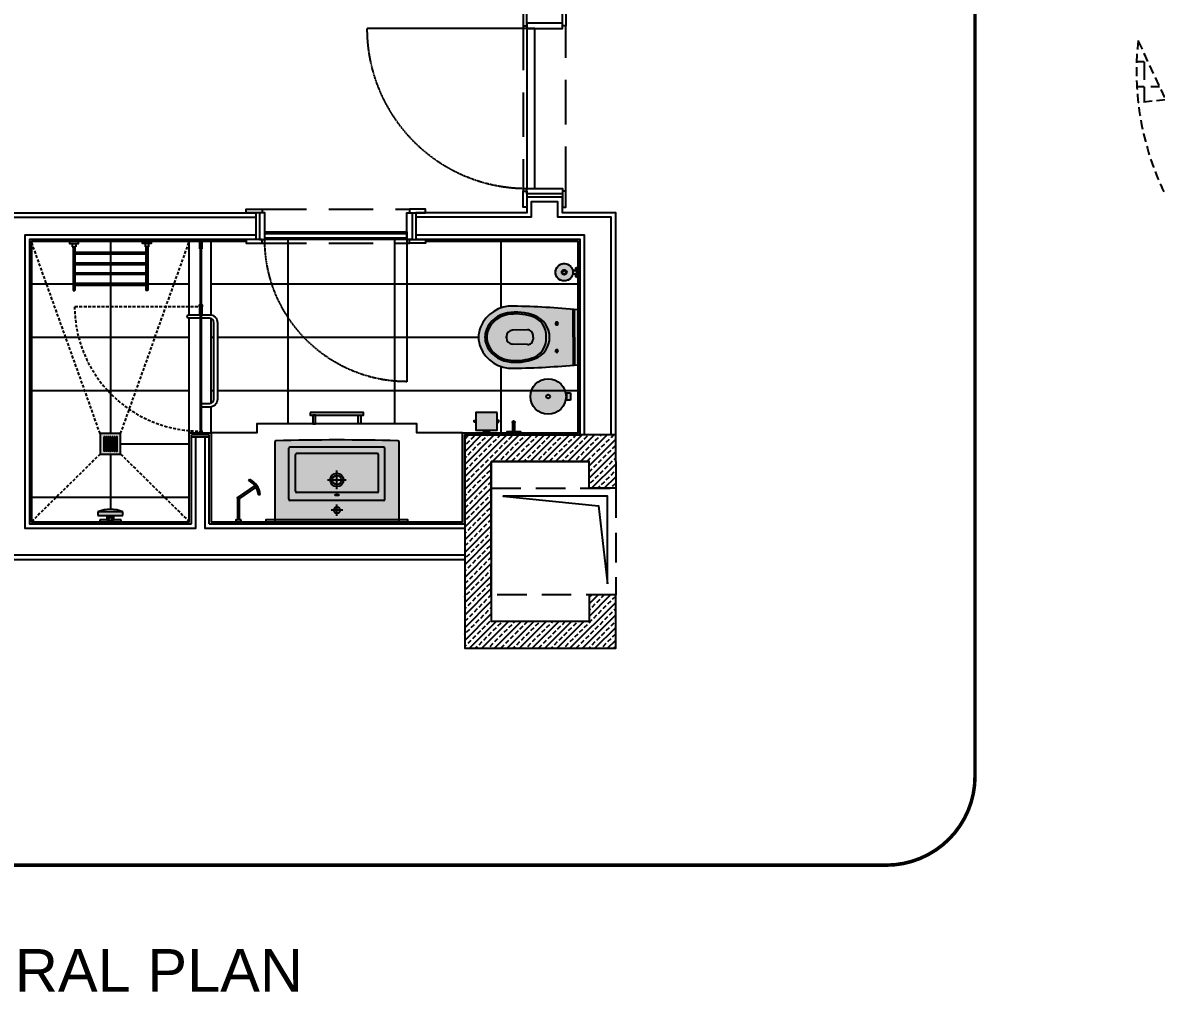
# Model space of a CAD drawing. Header units: millimetres. Extents: x -3207095 to 15275363, y 3702017 to 4798027.
# Drawn here: x 703091 to 704048, y 4471881 to 4472700 of the extents above; entities that cross this region are included whole.
import ezdxf

# ---------------------------------------------------------------- set-up
doc = ezdxf.new("R2010")
doc.units = ezdxf.units.MM
for name, pattern in [('DUZ', [500, 500]), ('HIDDEN', [0.375, 0.25, -0.125]), ('HIDDEN2', [0.1875, 0.125, -0.0625])]:
    doc.linetypes.add(name, pattern=pattern)
doc.layers.get('0').update_dxf_attribs({"color": 1, "linetype": 'DUZ'})
for name, color, linetype in [('a-izdus', 2, 'HIDDEN'), ('a_aydinlatma', 5, 'Continuous'), ('a_cam', 161, 'Continuous'), ('a_duvar_alcipan', 2, 'Continuous'), ('a_duvar_gazbeton', 3, 'Continuous'), ('a_duvar_tarama', 253, 'Continuous'), ('a_elektrik', 6, 'Continuous'), ('a_gorunus', 233, 'Continuous'), ('a_kapi', 40, 'Continuous'), ('a_mobilya', 1, 'Continuous'), ('a_mobilya_tarama', 253, 'Continuous'), ('a_rehber', 253, 'Continuous'), ('a_seramik', 241, 'Continuous'), ('a_seramik_tarama', 85, 'Continuous'), ('a_vitrifiye', 195, 'Continuous'), ('OLCU', 1, 'Continuous')]:
    doc.layers.add(name, color=color, linetype=linetype)
doc.styles.add('ARIEL20S', font='arial.ttf')

# ---------------------------------------------------------------- blocks, each defined once
blk = doc.blocks.new('a_kapi_1000-200')
at = {"linetype": 'HIDDEN', "ltscale": 10}
blk.add_line((-100.0000000000018, 949.9999999999991), (-1000, 949.9999999999991), dxfattribs=at)
for points in [[(-100.0000000000036, 964.9999999999991), (-100.0000000000036, 1054.999999999999), (-120.0000000000036, 1054.999999999999), (-119.9999999999964, 964.9999999999991), (-100.0000000000036, 964.9999999999991)], [(100, 964.9999999999991), (100, 1054.999999999999), (120, 1054.999999999999), (119.9999999999927, 964.9999999999991), (100, 964.9999999999991)], [(-100.0000000000018, 950), (-99.99999999999272, 50), (-55.99999999999272, 50), (-55.99999999999272, 50), (-55.99999999998545, 949.9999999999995), (-100.0000000000018, 949.9999999999991)], [(-100.0000000000036, 35.00000000000091), (-100.0000000000036, -54.99999999999909), (-120.0000000000036, -54.99999999999909), (-119.9999999999964, 35.00000000000091), (-100.0000000000036, 35.00000000000091)], [(100, 35.00000000000091), (100, -54.99999999999909), (120, -54.99999999999909), (119.9999999999927, 35.00000000000091), (100, 35.00000000000091)]]:
    blk.add_lwpolyline(points)
for points in [[(-100.0000000000018, 980), (-100.0000000000018, 950), (100, 949.9999999999982), (100, 980)], [(-100.0000000000018, 20), (-100.0000000000018, 50), (100, 50.00000000000182), (100, 20)]]:
    blk.add_lwpolyline(points, close=True)
blk.add_arc((-100.0000000000018, 949.9999999999991), 899.9999999999991, 180, 270, dxfattribs=at)
blk = doc.blocks.new('a_kapi_900-150')
at = {"linetype": 'HIDDEN', "ltscale": 10}
blk.add_line((-75.00000000000182, 849.9999999999991), (-875, 849.9999999999991), dxfattribs=at)
for points in [[(-75.00000000000364, 864.9999999999991), (-75.00000000000364, 954.9999999999991), (-95.00000000000364, 954.9999999999991), (-94.99999999999636, 864.9999999999991), (-75.00000000000364, 864.9999999999991)], [(75, 864.9999999999991), (75, 954.9999999999991), (95, 954.9999999999991), (94.99999999999272, 864.9999999999991), (75, 864.9999999999991)], [(-75.00000000000182, 850), (-74.99999999999272, 50), (-30.99999999999272, 50), (-30.99999999999272, 50), (-30.99999999998545, 849.9999999999995), (-75.00000000000182, 849.9999999999991)], [(-75.00000000000364, 35.00000000000091), (-75.00000000000364, -54.99999999999909), (-95.00000000000364, -54.99999999999909), (-94.99999999999636, 35.00000000000091), (-75.00000000000364, 35.00000000000091)], [(75, 35.00000000000091), (75, -54.99999999999909), (95, -54.99999999999909), (94.99999999999272, 35.00000000000091), (75, 35.00000000000091)]]:
    blk.add_lwpolyline(points)
for points in [[(-75.00000000000182, 880), (-75.00000000000182, 850), (75, 849.9999999999982), (75, 880)], [(-75.00000000000182, 20), (-75.00000000000182, 50), (75, 50.00000000000182), (75, 20)]]:
    blk.add_lwpolyline(points, close=True)
blk.add_arc((-75.00000000000182, 849.9999999999991), 799.9999999999982, 180, 270, dxfattribs=at)
blk = doc.blocks.new('a_lavabo_duravit_2ndfloor700')
at = {"linetype": 'HIDDEN', "ltscale": 5}
h = blk.add_hatch(color=255, dxfattribs=at)
edge = h.paths.add_edge_path()
edge.add_line((343, 0), (-343, 0))
edge.add_arc((-342.9999999999999, -7), 7.000000000000089, 90.00000000000092, 179.9999999999992)
edge.add_line((-350, -7), (-350, -447.9959185567643))
edge.add_arc((-342.999999999999, -447.9959185567641), 7.000000000000966, 180.0000000000009, 268.0431066529028)
edge.add_arc((-43.64392621424429, 8313.42678910958), 8773.535343071626, 268.0431066529028, 270.2850188625893)
edge.add_arc((-88.79819515962203, 17390.4670721664), 17850.68793671244, 270.2850188625893, 271.3868556480627)
edge.add_arc((343.0713361283205, -448.0648588888362), 6.929006841972503, 271.3868556480629, 360.5700752400848)
edge.add_line((350, -447.9959185567641), (350, -6.999999999998863))
edge.add_arc((343.0000000000001, -7), 6.999999999999943, 359.9999999999994, 450.0000000000005)
for p, q in [((0, -32.38553612397664), (5.684341886080801e-14, -97.61446387602336)), ((-270, -127), (-270, -413.000390679008)), ((-263, -120), (263.0000000000001, -120)), ((-32.61446387602336, -65), (32.61446387602339, -65)), ((270.0000000000001, -127), (270, -413.000390679008)), ((-233.9999999999999, -172), (-234, -377.000390679008)), ((-226.9999999999999, -165), (227, -165)), ((0, -182.5), (0, -287.5)), ((234, -172), (234, -377.000390679008)), ((52.5, -235), (-52.5, -235)), ((-263, -420.000390679008), (263, -420.000390679008)), ((-227, -384.000390679008), (227, -384.000390679008))]:
    blk.add_line(p, q)
blk.add_lwpolyline([(350, -7, 0.4142135623730951), (343, 0), (-343, 0, 0.4142135623730951), (-350, -7), (-350, -447.9959185567641, 0.4042450337197297), (-343.2390331453062, -454.9918361631571, 0.01459089263775845), (343.2390377291376, -454.9918360065349, 0.4042448431482145), (350, -447.9959185567641)], format="xyb", close=True)
for centre, radius in [((0, -65), 17.5), ((0, -235), 37.5), ((0, -235), 26)]:
    blk.add_circle(centre, radius)
for centre, start, end in [((-263, -127), 90, 180), ((263.0000000000001, -127), 0, 90), ((-226.9999999999999, -172), 90, 180), ((227, -172), 0, 90), ((-227, -377.000390679008), 180, 270), ((227, -377.000390679008), 270, 0), ((-263, -413.000390679008), 180, 270), ((263, -413.000390679008), 270, 0)]:
    blk.add_arc(centre, 7, start, end)
blk.add_ellipse((0.01304819421056891, -151.018148864212), major_axis=(-12.29056976556967, 0), ratio=0.3211678752469736)
blk = doc.blocks.new('vitri')
h = blk.add_hatch(color=255)
h.paths.add_polyline_path([(50590.99184824182, 5971.974238026371), (50540.99184824182, 5971.974238026371), (50540.99184824181, 5961.974238026371), (50590.99184824182, 5961.974238026371)])
h.paths.add_polyline_path([(50575.99184824182, 5961.974238026371), (50555.99184824182, 5961.974238026371), (50555.99184824181, 5941.974238026371), (50575.99184824182, 5941.974238026371)])
h.paths.add_polyline_path([(50570.99184824181, 5941.974238026371), (50560.99184824182, 5941.974238026371), (50560.99184824181, 5696.974238026363), (50570.99184824181, 5696.974238026363)])
h.paths.add_polyline_path([(50970.99184824182, 5911.974238026371), (50570.99184824181, 5911.974238026371), (50570.99184824181, 5901.974238026371), (50970.99184824181, 5901.974238026371)])
h.paths.add_polyline_path([(50970.99184824183, 5851.974238026371), (50570.99184824181, 5851.974238026371), (50570.99184824181, 5841.974238026371), (50970.99184824181, 5841.974238026371)])
h.paths.add_polyline_path([(50970.99184824183, 5796.974238026363), (50570.99184824181, 5796.974238026363), (50570.99184824181, 5786.974238026363), (50970.99184824181, 5786.974238026363)])
h.paths.add_polyline_path([(50970.99184824181, 5736.974238026363), (50570.99184824182, 5736.974238026363), (50570.99184824181, 5726.974238026363), (50970.99184824181, 5726.974238026363)])
h.paths.add_polyline_path([(50980.99184824181, 5941.974238026371), (50970.99184824181, 5941.974238026371), (50970.99184824181, 5696.974238026363), (50980.99184824181, 5696.974238026363)])
h.paths.add_polyline_path([(51000.99184824181, 5971.974238026371), (50950.99184824182, 5971.974238026371), (50950.99184824181, 5961.974238026371), (51000.99184824182, 5961.974238026371)])
h.paths.add_polyline_path([(50985.99184824181, 5961.974238026371), (50965.99184824181, 5961.974238026371), (50965.99184824182, 5941.974238026371), (50985.99184824181, 5941.974238026371)])
h = blk.add_hatch(color=255)
h.paths.add_polyline_path([(53402.98619299969, 5826.976260229014), (53396.9861931338, 5826.975019504127), (53396.99750361807, 5772.27875531168), (53402.99750348396, 5772.279996036588)])
h.paths.add_polyline_path([(53390.85729318872, 5809.625619085447), (53373.08641921479, 5809.621944307703, -0.05147847394728937), (53374.11974829091, 5799.612025203125, -0.05137480697412374), (53373.0905549559, 5789.621944727434), (53390.86142892836, 5789.625619457976)])
h.paths.add_polyline_path([(53276.11974829091, 5799.612025203125, 0.9022711850567312), (53373.09055495588, 5789.621944727362, 0.05137480697450362), (53374.11974829091, 5799.612025203125, 1)])
h.paths.add_polyline_path([(53339.11974829091, 5799.612025203125, -1), (53311.11974829091, 5799.612025203125, -1)], flags=0)
h.paths.add_polyline_path([(53335.11974829091, 5799.612025203125, -1), (53315.11974829091, 5799.612025203125, -1)], flags=0)
h.paths.add_polyline_path([(53311.11974829091, 5799.612025203125, 1), (53339.11974829091, 5799.612025203125, 1)], flags=16)
h.paths.add_polyline_path([(53315.11974829091, 5799.612025203125, 1), (53335.11974829091, 5799.612025203125, 1)], flags=0)
for points in [[(53396.98678209103, 5824.126886863334), (53392.8542947328, 5824.12603232445), (53392.86442729486, 5775.126033382432), (53396.99691466086, 5775.126887921298)], [(53149.54127492222, 5422.380731911951), (53149.54127492222, 5433.97423802636), (53149.5412749221, 5445.56774414111, 0.4229668212976564), (53118.6476248839, 5475.554431013592), (53033.80974402805, 5473.026129844831, 0.4055141483712471), (52999.8523357394, 5438.041661826279), (52999.85233573943, 5433.974238026367), (52999.85233573943, 5429.906814226244, 0.4055141483704923), (53033.80974402819, 5394.922346207895), (53118.6476248839, 5392.394045039138, 0.4229668213021607)]]:
    blk.add_hatch(color=255).paths.add_polyline_path(points)
h = blk.add_hatch(color=255)
h.paths.add_polyline_path([(53402.99184824187, 5588.974238026367, 0.01816284700623772), (53040.39052223451, 5608.693887634119, 0.3205287643940101), (52853.9381114229, 5490.224200485743, 0.09639604950912378), (52842.99184824176, 5433.974238026367, 0.0963960283849501), (52853.93810671373, 5377.724287208403, 0.3205287826150429), (53040.39052223448, 5259.254588418637, 0.01816284700623771), (53402.99184824176, 5278.97423802636)])
h.paths.add_polyline_path([(53005.64189200282, 5571.023995496958), (53005.64189689112, 5571.023996282398), (53005.64206771148, 5571.024023729253), (53005.64188892643, 5571.023995002655)], flags=16)
h.paths.add_polyline_path([(53007.22849011129, 5561.15066239841), (53007.22830533331, 5561.150632708883), (53007.22830797695, 5561.150633133657), (53007.22830860531, 5561.150633234618), (53007.22849286126, 5561.150662840264), (53007.22831163347, 5561.150633721176)], flags=16)
h.paths.add_polyline_path([(53282.99184824186, 5518.97423802636, -1), (53282.99184824176, 5503.97423802636, -1)], flags=16)
h.paths.add_polyline_path([(53149.5412749221, 5445.56774414111), (53149.54127492222, 5433.97423802636), (53149.54127492222, 5422.380731911948, -0.4229668213009738), (53118.64762488401, 5392.394045039138), (53033.80974402819, 5394.922346207895, -0.4055141483704923), (52999.85233573943, 5429.906814226244), (52999.85233573943, 5433.974238026367), (52999.8523357394, 5438.041661826268, -0.4055141483723005), (53033.80974402816, 5473.026129844839), (53118.64762488402, 5475.554431013596, -0.4229668212965051)], flags=16)
h.paths.add_polyline_path([(53282.99184824176, 5363.974238026374, -1), (53282.99184824176, 5348.974238026374, -1)], flags=16)
h.paths.add_polyline_path([(52896.58136100326, 5394.974007893332), (52896.5813598766, 5394.974010678503)], flags=16)
h.paths.add_polyline_path([(52887.31111680892, 5391.223998216359, -1.14586666054409e-06), (52887.31092086573, 5391.224482600912), (52887.31092257355, 5391.224478379067), (52887.31092148145, 5391.224481078829), (52887.31112103566, 5391.223987767669), (52887.31111615979, 5391.22399982105), (52887.31111702821, 5391.223997674293, -1.125642952847619e-06), (52887.31092454325, 5391.224473509807)], flags=16)
h = blk.add_hatch(color=255)
h.paths.add_polyline_path([(53135.06324989105, 5100.561372160908, 1), (53335.31309383606, 5100.561372160908, 1)])
h.paths.add_polyline_path([(53246.00722242768, 5100.561372160908, -1), (53224.36912129943, 5100.561372160908, -1)], flags=0)
h.paths.add_polyline_path([(53224.36912129943, 5100.561372160908, 1), (53246.00722242768, 5100.561372160908, 1)], flags=16)
h.paths.add_polyline_path([(53361.09631490707, 5121.807790398594), (53340.31309390069, 5121.807790398594), (53340.31309390068, 5079.314954042431), (53361.09631490707, 5079.314954042431)])
h = blk.add_hatch(color=255)
h.paths.add_polyline_path([(52195.99184824182, 5010.974238026367), (51895.99184824182, 5010.974238026367), (51895.99184824182, 4995.974238026367), (52195.99184824182, 4995.974238026367)])
h.paths.add_polyline_path([(52180.99184824181, 4995.974238026367), (52165.99184824181, 4995.974238026367), (52165.99184824181, 4945.974238026367), (52180.99184824181, 4945.974238026367)])
h.paths.add_polyline_path([(51925.99184824181, 4995.974238026367), (51910.99184824181, 4995.974238026367), (51910.99184824181, 4945.974238026367), (51925.99184824181, 4945.974238026367)])
h = blk.add_hatch(color=255)
h.paths.add_polyline_path([(52947.99184824182, 5010.974238026371), (52827.99184824182, 5010.974238026371), (52827.99184824181, 4910.974238026371), (52947.99184824181, 4910.974238026371)])
h.paths.add_polyline_path([(52827.99184824183, 4965.974238026371), (52817.99184824182, 4965.974238026371), (52817.99184824181, 4955.974238026371), (52827.99184824181, 4955.974238026371)])
h.paths.add_polyline_path([(52957.99184824181, 4965.974238026371), (52947.99184824181, 4965.974238026371), (52947.99184824181, 4955.974238026371), (52957.99184824181, 4955.974238026371)])
h.paths.add_polyline_path([(52890.49184824181, 4910.974238026367), (52885.49184824182, 4910.974238026367), (52885.49184824182, 4905.974238026371), (52890.49184824182, 4905.974238026371)])
h.paths.add_polyline_path([(52902.99184824182, 4905.974238026371), (52872.99184824182, 4905.974238026371), (52872.99184824181, 4895.974238026371), (52902.99184824182, 4895.974238026371)])
h = blk.add_hatch(color=255)
h.paths.add_polyline_path([(50828.49184824183, 4891.474238026371), (50713.49184824182, 4891.474238026371), (50713.49184824182, 4776.474238026371), (50828.49184824182, 4776.474238026371)])
h.paths.add_polyline_path([(50803.58161482237, 4873.553445011821), (50808.58161482237, 4873.553445011821), (50808.58161482237, 4793.553445011821), (50803.58161482237, 4793.553445011821)], flags=16)
h.paths.add_polyline_path([(50796.98161482238, 4873.55344501181), (50796.98161482238, 4793.553445011821), (50791.98161482238, 4793.553445011821), (50791.98161482238, 4873.553445011821)], flags=16)
h.paths.add_polyline_path([(50785.29184824182, 4873.974238026371), (50785.29184824182, 4793.974238026371), (50780.29184824182, 4793.974238026371), (50780.29184824182, 4873.974238026371)], flags=16)
h.paths.add_polyline_path([(50773.78161482238, 4873.553445011821), (50773.78161482238, 4793.553445011821), (50768.78161482238, 4793.553445011821), (50768.78161482237, 4873.553445011821)], flags=16)
h.paths.add_polyline_path([(50762.09184824183, 4873.974238026371), (50762.09184824183, 4793.974238026371), (50757.09184824183, 4793.974238026371), (50757.09184824183, 4873.974238026371)], flags=16)
h.paths.add_polyline_path([(50750.69184824184, 4873.974238026371), (50750.69184824183, 4793.974238026371), (50745.69184824183, 4793.974238026371), (50745.69184824183, 4873.974238026371)], flags=16)
h.paths.add_polyline_path([(50739.29184824185, 4873.974238026371), (50739.29184824185, 4793.974238026371), (50734.29184824185, 4793.974238026371), (50734.29184824184, 4873.974238026371)], flags=16)
h = blk.add_hatch(color=255)
h.paths.add_polyline_path([(51507.25212997566, 4405.974238026367), (51477.73156650801, 4405.974238026367), (51477.73156650797, 4395.974238026367), (51507.25212997562, 4395.974238026367)])
h.paths.add_polyline_path([(51497.25212997547, 4524.060116031556, -0.4827954751705925), (51487.73156650785, 4527.119343263814), (51487.73156650801, 4405.974238026367), (51497.25212997566, 4405.974238026367)])
h.paths.add_polyline_path([(51487.32155990794, 4529.370523845839, 1), (51500.09188952223, 4529.370523845839, 1)])
h.paths.add_polyline_path([(51590.05307958145, 4589.215294737322, 0.02415849249806719), (51584.40732668684, 4597.469110476173), (51494.16159320005, 4535.73946600885, -0.3934815232795461), (51500.09188952223, 4529.370523845839, -0.07505556392903857), (51499.80734609465, 4527.485650269824)])
h.paths.add_polyline_path([(51555.80550857887, 4634.86610408303), (51549.77921523432, 4626.743805047841, -0.1108260112826849), (51584.40732668684, 4597.469110476173), (51584.5070265597, 4597.537306915678), (51590.15277945432, 4589.283491176851), (51590.05307958145, 4589.215294737325, -0.1108260112828152), (51604.78349297814, 4546.330230132036), (51614.53790239611, 4549.002205056899, 0.2425236537473595)])
h = blk.add_hatch(color=255)
h.paths.add_polyline_path([(50840.99184824181, 4450.974238026371), (50700.99184824182, 4450.974238026371), (50700.99184824181, 4430.974238026371), (50840.99184824181, 4430.974238026371)])
h.paths.add_polyline_path([(50700.99184824181, 4450.974238026371), (50840.99184824181, 4450.974238026371, 0.2142857142857409)])
h.paths.add_polyline_path([(50775.99184824181, 4430.974238026371), (50765.99184824181, 4430.974238026371), (50765.99184824181, 4419.634492064215, -0.2679491924311227), (50775.99184824181, 4419.634492064215)])
h.paths.add_polyline_path([(50790.99184824181, 4425.974238026371), (50775.99184824181, 4425.974238026371), (50775.99184824181, 4419.634492064215, -0.2679491924311238), (50780.99184824181, 4410.974238026371), (50780.99184824181, 4420.974238026371), (50782.99184824181, 4420.974238026371), (50782.99184824181, 4405.974238026371), (50790.99184824181, 4405.974238026371)])
h.paths.add_polyline_path([(50765.99184824181, 4425.974238026371), (50750.99184824181, 4425.974238026371), (50750.99184824181, 4405.974238026371), (50758.99184824181, 4405.974238026371), (50758.9918482418, 4420.974238026371), (50760.99184824181, 4420.974238026371), (50760.99184824181, 4410.974238026371, -0.2679491924311238), (50765.99184824181, 4419.634492064215)])
h.paths.add_polyline_path([(50758.99184824183, 4405.974238026371), (50710.99184824182, 4405.974238026371), (50710.99184824181, 4395.974238026371), (50758.99184824183, 4395.974238026371)])
h.paths.add_polyline_path([(50830.99184824181, 4405.974238026371), (50782.99184824181, 4405.974238026371), (50782.9918482418, 4395.974238026371), (50830.99184824182, 4395.974238026371)])
h.paths.add_polyline_path([(50782.99184824181, 4420.974238026371), (50780.99184824181, 4420.974238026371), (50780.99184824181, 4400.974238026371), (50760.99184824181, 4400.974238026371), (50760.99184824182, 4420.974238026371), (50758.99184824181, 4420.974238026371), (50758.99184824183, 4395.974238026371), (50782.9918482418, 4395.974238026371)])
h.paths.add_polyline_path([(50775.99184824182, 4419.634492064204, 0.5773502691896227), (50760.99184824181, 4410.974238026371, 1), (50780.99184824181, 4410.974238026371, 0.2679491924308794)])
for p, q in [((50555.99184824181, 5961.974238026371), (50555.99184824181, 5941.974238026371)), ((50555.99184824181, 5941.974238026371), (50575.99184824181, 5941.974238026371)), ((50560.99184824181, 5941.974238026371), (50560.99184824181, 5696.974238026363)), ((50570.99184824181, 5941.974238026371), (50570.99184824181, 5696.974238026363)), ((50575.99184824181, 5961.974238026371), (50575.99184824181, 5941.974238026371)), ((50965.99184824181, 5961.974238026371), (50965.99184824181, 5941.974238026371)), ((50985.99184824181, 5941.974238026371), (50965.99184824181, 5941.974238026371)), ((50970.99184824181, 5941.974238026371), (50970.99184824181, 5696.974238026363)), ((50980.99184824181, 5941.974238026371), (50980.99184824181, 5696.974238026363)), ((50985.99184824181, 5961.974238026371), (50985.99184824181, 5941.974238026371)), ((53390.85729318513, 5809.625619085447), (53373.08641921479, 5809.621944307703)), ((53392.85429472877, 5824.12603232445), (53396.98678209101, 5824.126886863334)), ((53396.98619313381, 5826.975019504127), (53402.9861929997, 5826.976260229014)), ((53396.99750361807, 5772.278755311683), (53396.98619313381, 5826.975019504127)), ((53402.99750348394, 5772.279996036588), (53402.9861929997, 5826.976260229014)), ((53390.86142892791, 5789.625619457976), (53373.0905549559, 5789.621944727434)), ((53392.86442729486, 5775.126033382432), (53396.99691466086, 5775.126887921298)), ((53396.99750361807, 5772.278755311683), (53402.99750348394, 5772.279996036588)), ((50560.99184824181, 5696.974238026363), (50570.99184824181, 5696.974238026363)), ((50980.99184824181, 5696.974238026363), (50970.99184824181, 5696.974238026363)), ((53374.99184824187, 5433.974238026367), (53374.99184824187, 5588.974238026367)), ((53382.99184824187, 5433.974238026367), (53382.99184824176, 5588.974238026367)), ((53272.13292412191, 5511.474238026367), (53282.99184824176, 5511.47423802636)), ((53282.99184824176, 5498.833861131872), (53282.99184824187, 5523.508365145939)), ((53293.85077236172, 5511.47423802636), (53282.99184824176, 5511.47423802636)), ((52999.85233573943, 5433.974238026367), (52999.8523357394, 5438.041661826519)), ((52999.8523357394, 5438.041661826519), (52999.85233573943, 5433.974238026367)), ((52999.85233573943, 5429.906814226244), (52999.85233573943, 5433.974238026367)), ((52999.85233573943, 5433.974238026367), (52999.85233573943, 5429.906814226244)), ((53118.64762488393, 5475.554431013592), (53033.80974402813, 5473.026129844835)), ((53149.54127492222, 5433.97423802636), (53149.5412749221, 5445.567744140779)), ((53149.54127492222, 5433.97423802636), (53149.54127492222, 5422.380731911948)), ((53374.99184824187, 5433.974238026367), (53374.99184824187, 5278.97423802636)), ((53382.99184824187, 5433.974238026367), (53382.99184824187, 5278.97423802636)), ((53118.64762488405, 5392.394045039135), (53033.80974402804, 5394.922346207899)), ((53282.99184824176, 5369.114614920862), (53282.99184824176, 5344.440110906788)), ((53272.13292412202, 5356.474238026367), (53282.99184824176, 5356.474238026374)), ((53293.85077236172, 5356.474238026367), (53282.99184824176, 5356.474238026374)), ((53340.31309390068, 5121.807790398594), (53361.09631490707, 5121.807790398594)), ((53340.31309390068, 5079.314954042431), (53340.31309390068, 5121.807790398594)), ((53361.09631490707, 5121.807790398594), (53361.09631490707, 5079.314954042431)), ((53361.09631490707, 5079.314954042431), (53340.31309390068, 5079.314954042431)), ((50828.49184824182, 4891.474238026371), (50713.49184824182, 4891.474238026371)), ((50713.49184824182, 4891.474238026371), (50713.49184824182, 4776.474238026371)), ((50828.49184824182, 4776.474238026371), (50828.49184824182, 4891.474238026371)), ((50713.49184824182, 4776.474238026371), (50828.49184824182, 4776.474238026371)), ((51494.16159319997, 4535.739466008792), (51584.5070265597, 4597.537306915681)), ((51549.77921523436, 4626.743805047885), (51555.80550857891, 4634.866104083081)), ((51584.5070265597, 4597.537306915681), (51590.15277945433, 4589.283491176848)), ((51499.80734609468, 4527.485650269842), (51590.15277945433, 4589.283491176848)), ((51604.78349297815, 4546.33023013204), (51614.53790239611, 4549.002205056899)), ((51487.73156650801, 4405.974238026367), (51487.73156650785, 4527.119343263857)), ((51497.25212997566, 4405.974238026367), (51497.25212997547, 4524.060116031502)), ((50700.99184824181, 4450.974238026371), (50700.99184824181, 4430.974238026371)), ((50840.99184824181, 4450.974238026371), (50700.99184824181, 4450.974238026371)), ((50700.99184824181, 4450.974238026371), (50700.99184824181, 4430.974238026371)), ((50700.99184824181, 4430.974238026371), (50765.99184824181, 4430.974238026371)), ((50700.99184824181, 4430.974238026371), (50840.99184824181, 4430.974238026371)), ((50710.99184824181, 4405.974238026371), (50710.99184824181, 4395.974238026371)), ((50758.99184824181, 4405.974238026371), (50710.99184824181, 4405.974238026371)), ((50750.99184824181, 4425.974238026371), (50750.99184824181, 4405.974238026371)), ((50765.99184824181, 4425.974238026371), (50750.99184824181, 4425.974238026371)), ((50750.99184824181, 4405.974238026371), (50758.99184824182, 4405.974238026371)), ((50760.99184824181, 4420.974238026371), (50758.99184824183, 4420.974238026371)), ((50758.99184824183, 4420.974238026371), (50758.99184824183, 4395.974238026371)), ((50758.99184824183, 4395.974238026371), (50758.99184824181, 4420.974238026371)), ((50758.99184824181, 4420.974238026371), (50760.99184824181, 4420.974238026371)), ((50760.99184824181, 4410.974238026371), (50760.99184824181, 4420.974238026371)), ((50760.99184824181, 4420.974238026371), (50760.99184824181, 4400.974238026371)), ((50765.99184824181, 4430.974238026371), (50765.99184824181, 4419.634492064208)), ((50765.99184824181, 4430.974238026371), (50765.99184824181, 4419.634492064208)), ((50775.99184824181, 4419.634492064208), (50775.99184824181, 4430.974238026371)), ((50775.99184824181, 4430.974238026371), (50840.99184824181, 4430.974238026371)), ((50775.99184824181, 4419.634492064208), (50775.99184824181, 4430.974238026371)), ((50790.99184824181, 4425.974238026371), (50775.99184824181, 4425.974238026371)), ((50782.99184824181, 4420.974238026371), (50780.99184824181, 4420.974238026356)), ((50780.99184824181, 4420.974238026356), (50780.99184824181, 4410.974238026371)), ((50780.99184824181, 4400.974238026371), (50780.99184824181, 4420.974238026371)), ((50780.99184824181, 4420.974238026371), (50782.99184824181, 4420.974238026371)), ((50782.9918482418, 4395.974238026371), (50782.99184824181, 4420.974238026371)), ((50782.99184824181, 4420.974238026371), (50782.9918482418, 4395.974238026371)), ((50830.99184824181, 4405.974238026371), (50782.99184824181, 4405.974238026371)), ((50782.99184824181, 4405.974238026371), (50790.99184824181, 4405.974238026371)), ((50790.99184824181, 4405.974238026371), (50790.99184824181, 4425.974238026371)), ((50830.99184824181, 4395.974238026371), (50830.99184824181, 4405.974238026371)), ((50840.99184824181, 4430.974238026371), (50840.99184824181, 4450.974238026371)), ((50840.99184824181, 4430.974238026371), (50840.99184824181, 4450.974238026371)), ((50710.99184824181, 4395.974238026371), (50830.99184824181, 4395.974238026371)), ((50758.99184824183, 4395.974238026371), (50782.9918482418, 4395.974238026371)), ((50782.9918482418, 4395.974238026371), (50758.99184824183, 4395.974238026371)), ((50760.99184824181, 4400.974238026371), (50780.99184824181, 4400.974238026371))]:
    blk.add_line(p, q)
for points in [[(50540.99184824181, 5971.974238026371), (50540.99184824181, 5961.974238026371), (50590.99184824181, 5961.974238026371), (50590.99184824181, 5971.974238026371)], [(51000.99184824181, 5971.974238026371), (51000.99184824181, 5961.974238026371), (50950.99184824181, 5961.974238026371), (50950.99184824181, 5971.974238026371)], [(50970.99184824181, 5901.974238026371), (50570.99184824181, 5901.974238026371), (50570.99184824181, 5911.974238026371), (50970.99184824181, 5911.974238026371)], [(50970.99184824181, 5841.974238026371), (50570.99184824181, 5841.974238026371), (50570.99184824181, 5851.974238026371), (50970.99184824181, 5851.974238026371)], [(50970.99184824181, 5786.974238026363), (50570.99184824181, 5786.974238026363), (50570.99184824181, 5796.974238026363), (50970.99184824181, 5796.974238026363)], [(50970.99184824181, 5736.974238026363), (50570.99184824181, 5736.974238026363), (50570.99184824181, 5726.974238026363), (50970.99184824181, 5726.974238026363)], [(52947.99184824181, 5010.974238026371), (52827.99184824181, 5010.974238026371), (52827.99184824181, 4910.974238026371), (52947.99184824181, 4910.974238026371)], [(52817.99184824181, 4955.974238026371), (52817.99184824181, 4965.974238026371), (52827.99184824181, 4965.974238026371), (52827.99184824181, 4955.974238026371)], [(52957.99184824181, 4955.974238026371), (52957.99184824181, 4965.974238026371), (52947.99184824181, 4965.974238026371), (52947.99184824181, 4955.974238026371)], [(50734.29184824184, 4873.974238026371), (50734.29184824184, 4793.974238026371), (50739.29184824184, 4793.974238026371), (50739.29184824184, 4873.974238026371)], [(50745.69184824183, 4873.974238026371), (50745.69184824183, 4793.974238026371), (50750.69184824183, 4793.974238026371), (50750.69184824183, 4873.974238026371)], [(50757.09184824183, 4873.974238026371), (50757.09184824183, 4793.974238026371), (50762.09184824183, 4793.974238026371), (50762.09184824183, 4873.974238026371)], [(50768.78161482238, 4873.553445011821), (50768.78161482238, 4793.553445011821), (50773.78161482238, 4793.553445011821), (50773.78161482238, 4873.553445011821)], [(50780.29184824182, 4873.974238026371), (50780.29184824182, 4793.974238026371), (50785.29184824182, 4793.974238026371), (50785.29184824182, 4873.974238026371)], [(50791.98161482238, 4873.553445011821), (50791.98161482238, 4793.553445011821), (50796.98161482238, 4793.553445011821), (50796.98161482238, 4873.553445011821)], [(50803.58161482237, 4873.553445011821), (50803.58161482237, 4793.553445011821), (50808.58161482237, 4793.553445011821), (50808.58161482237, 4873.553445011821)], [(52872.99184824181, 4895.974238026371), (52872.99184824181, 4905.974238026371), (52902.99184824181, 4905.974238026371), (52902.99184824181, 4895.974238026371)], [(53004.59089161429, 4895.974238026367), (53004.59089161429, 4903.35537194592), (53078.3536135075, 4903.35537194592), (53078.3536135075, 4895.974238026367)], [(51507.25212997566, 4405.974238026367), (51477.73156650801, 4405.974238026367), (51477.73156650797, 4395.974238026367), (51507.25212997562, 4395.974238026367)]]:
    blk.add_lwpolyline(points, close=True)
at = {"elevation": 4.391310021918037e-10}
blk.add_lwpolyline([(53390.86442732467, 5775.125527538214, -2.307316694217317e-05), (53390.86442733954, 5775.12561983088), (53390.86142892834, 5789.625619457885), (53373.09055495588, 5789.621944727362, -9.696873978181081), (53373.08641921479, 5809.62194430763), (53390.85729318871, 5809.625619085393), (53390.85431168626, 5824.043849704824, -0.9598846850406842), (53392.85094600116, 5824.126031631906), (53396.98678209101, 5824.126886863261), (53396.98619313379, 5826.975019504054), (53402.98619299968, 5826.976260228959), (53402.99750348392, 5772.279996036516), (53396.99750361805, 5772.278755311592), (53396.99691466083, 5775.126887921226), (53392.86442725857, 5775.126033382396, -1.000000088266463), (53390.86442733949, 5775.12561983088)], format="xyb", dxfattribs=at)
blk.add_lwpolyline([(53402.99184824187, 5588.974238026367, 0.01816284700623772), (53040.39052223451, 5608.693887634119, 0.3205287056357122), (52853.93812660883, 5490.224238026374, 0.09639611762931734), (52842.99184824176, 5433.974238026367, 0.09639611762931734), (52853.93812660883, 5377.72423802636, 0.3205287056357121), (53040.39052223448, 5259.254588418637, 0.01816284700623772), (53402.99184824176, 5278.97423802636)], format="xyb", close=True)
at = {"elevation": 3.483688639069419e-10}
for points in [[(51895.99184824181, 5010.974238026367), (51895.99184824181, 4995.974238026367), (52195.99184824181, 4995.974238026367), (52195.99184824181, 5010.974238026367)], [(51910.99184824181, 4995.974238026367), (51910.99184824181, 4945.974238026367), (51925.99184824181, 4945.974238026367), (51925.99184824181, 4995.974238026367)], [(52180.99184824181, 4995.974238026367), (52180.99184824181, 4945.974238026367), (52165.99184824181, 4945.974238026367), (52165.99184824181, 4995.974238026367)]]:
    blk.add_lwpolyline(points, close=True, dxfattribs=at)
for points in [[(53033.72210939933, 4955.875868869542), (53033.72210939933, 4955.875868869542), (53033.72210939933, 4903.35537194592), (53047.66841430281, 4903.35537194592), (53047.66841430281, 4955.875868869542)], [(52890.49184824181, 4910.974238026371), (52890.49184824181, 4905.974238026371), (52885.49184824181, 4905.974238026371), (52885.49184824181, 4910.974238026371)]]:
    blk.add_lwpolyline(points)
for centre, radius in [((53325.11974829091, 5799.612025203125), 49), ((53325.11974829091, 5799.612025203125), 14.00000000000001), ((53325.11974829091, 5799.612025203125), 10), ((53235.18817186356, 5100.561372160908), 100.1249219725036), ((53235.18817186356, 5100.561372160908), 10.81905056412385), ((53040.69526185107, 4955.875868869542), 6.973152451741043), ((51493.70672471508, 4529.370523845839), 6.385164807143155), ((50770.99184824181, 4410.974238026371), 10)]:
    blk.add_circle(centre, radius)
for centre, radius, start, end in [((53030.07284067724, 5418.97423802636), 153.9999999999999, 99.12807854315294, 157.9756871669234), ((53030.07284067724, 5418.97423802636), 144, 99.12807854315294, 157.9756871669234), ((53053.23456438853, 5274.823155634567), 300, 69.42008850496697, 99.12807854315294), ((53053.23456438853, 5274.823155634567), 289.9999999999998, 72.87268790537203, 99.12807854315294), ((53113.53238750414, 5444.865815277884), 110.0000000000001, 354.3175854500858, 76.80674440725984), ((53112.99184824179, 5433.974238026367), 130.0000000000001, 0, 69.42008850496697), ((53282.99184824176, 5511.47423802636), 7.500000000000001, 90, 270), ((53282.99184824176, 5511.47423802636), 7.500000000000001, 270, 90), ((52992.99184824179, 5433.974238026396), 113.9999999999997, 157.9756871669234, 180), ((52992.99184824179, 5433.974238026396), 113.9999999999997, 180, 202.0243128330766), ((52992.99184824179, 5433.974238026396), 103.9999999999996, 157.9756871669234, 180), ((52992.99184824179, 5433.974238026396), 103.9999999999996, 180, 202.0243128330766), ((53034.85233573928, 5438.041661826519), 34.99999999999999, 91.70699836538937, 180), ((53034.85233573943, 5429.906814226215), 34.99999999999999, 180, 268.2930016346106), ((53119.54127492222, 5445.567744140808), 30, 0, 91.70699836538937), ((53113.53238750402, 5423.082660774871), 110, 283.1932555944588, 5.682414549914235), ((53112.99184824179, 5433.974238026367), 130.0000000000001, 290.579911496814, 0), ((53030.07284067736, 5448.974238026367), 153.9999999999999, 202.0243128330766, 260.871921456847), ((53030.07284067736, 5448.974238026367), 144.0000000000001, 202.0243128330766, 260.871921456847), ((53119.5412749221, 5422.380731911948), 30, 268.2930016346106, 0), ((53282.99184824176, 5356.474238026374), 7.500000000000001, 90, 270), ((53282.99184824176, 5356.474238026374), 7.500000000000001, 270, 90), ((53053.23456438853, 5593.125320418159), 299.9999999999999, 260.871921456847, 290.579911496814), ((53053.23456438853, 5593.125320418159), 289.9999999999999, 260.871921456847, 287.127312094628), ((51501.86686204141, 4534.952199084048), 103.5436744272411, 6.308761181911317, 62.43684651654337), ((51501.86686204141, 4534.952199084048), 113.5436744272411, 7.108054999478918, 61.63755269944811), ((50770.99184824181, 4295.140904693049), 170.8333333333223, 65.8104858457643, 114.1895141542357), ((50770.99184824181, 4295.140904692977), 170.8333333333959, 65.8104858457643, 114.1895141542357), ((50770.99184824181, 4410.974238026371), 9.999999999989184, 119.9999999999582, 180), ((50770.99184824182, 4410.974238026363), 9.999999999994998, 0, 60.0000000000418)]:
    blk.add_arc(centre, radius, start, end)
at = {"layer": 'a_vitrifiye', "rotation": 180}
blk.add_blockref('a_lavabo_duravit_2ndfloor700', (52045.99184824181, 4395.974238026371), dxfattribs=at)
blk = doc.blocks.new('A$C288ee9c8')
at = {"layer": 'a_aydinlatma', "linetype": 'HIDDEN', "ltscale": 10}
h = blk.add_hatch(dxfattribs=at)
h.set_pattern_fill('ANGLE', color=8)
h.set_pattern_definition([(0, (-694012.9243471309, -4479302.3512459), (0, 6.985), [5.08, -1.905]), (90, (-694012.9243471309, -4479302.3512459), (-6.985, 4.277078946022131e-16), [5.08, -1.905])])
h.paths.add_polyline_path([(818.6584310991457, 94.97360557131469), (811.0238116973778, 111.4323276123032), (818.647977366345, 112.2846328662708, -0.05541856708976844)])
at = {"layer": 'a_aydinlatma', "color": 3, "linetype": 'HIDDEN', "ltscale": 10}
for p, q in [((811.0238116973778, 111.4323276123032), (818.6479773664614, 112.2846328662708)), ((818.6584310991457, 94.97360557131469), (811.0238116973778, 111.4323276123032))]:
    blk.add_line(p, q, dxfattribs=at)
blk.add_arc((740.855755468714, 103.4209464741871), 78.3320342991634, 353.6905888887727, 96.23363205001381, dxfattribs=at)

msp = doc.modelspace()

# ---------------------------------------------------------------- hatches: boundary and pattern name
at = {"layer": 'a_duvar_tarama'}
h = msp.add_hatch(dxfattribs=at)
h.set_pattern_fill('ANSI33', color=256, scale=30, style=0)
h.set_pattern_definition([(45, (696573.0794672227, 4471619.016740754), (-5.303300858899106, 5.303300858899107), []), (45, (696578.3827680728, 4471619.016740754), (-5.303300858899106, 5.303300858899107), [3.750000000000001, -1.875000000000001])])
h.paths.add_polyline_path([(703569.4830206969, 4472329.112876458), (703569.4830206969, 4472306.612876458), (703591.9830206969, 4472306.612876458), (703591.9830206969, 4472329.112876458), (703591.9830206969, 4472351.612876458), (703464.4830206969, 4472351.612876458), (703464.4830206969, 4472171.612876458), (703591.9830206969, 4472171.612876458), (703591.9830206969, 4472216.612876458), (703569.4830206969, 4472216.612876458), (703569.4830206969, 4472194.112876458), (703486.9830206969, 4472194.112876458), (703486.9830206969, 4472329.112876458)])

# ---------------------------------------------------------------- linework, layer by layer
at = {"layer": 'a-izdus', "ltscale": 150}
for p, q in [((703513.9830206969, 4472696.987876458), (703513.9830206969, 4472557.487876458)), ((703549.9830206969, 4472557.487876458), (703549.9830206969, 4472696.987876458)), ((703293.4830206969, 4472542.112876458), (703417.9830206969, 4472542.112876458)), ((703293.4830206969, 4472513.612876458), (703417.9830206969, 4472513.612876458))]:
    msp.add_line(p, q, dxfattribs=at)
at = {"layer": 'a_cam'}
msp.add_lwpolyline([(703242.4080206986, 4472461.412876459), (703242.408020697, 4472513.612876458), (703241.208020697, 4472513.612876458), (703241.2080206986, 4472461.412876459)], close=True, dxfattribs=at)
msp.add_lwpolyline([(703241.2080207401, 4472458.712876452), (703241.208020697, 4472354.912876464), (703242.408020697, 4472354.912876453), (703242.4080207288, 4472458.712876452), (703241.2080207289, 4472458.712876452)], dxfattribs=at)
at = {"layer": 'a_duvar_alcipan'}
for p, q in [((703074.4830206969, 4472539.112876458), (703288.2330206969, 4472539.112876458)), ((703288.2330206969, 4472539.112876458), (703288.2330206969, 4472516.612876458)), ((703423.2330206969, 4472539.112876458), (703423.2330206969, 4472516.612876458)), ((703233.783020697, 4472276.612876458), (703233.783020697, 4472351.612876458)), ((703248.783020697, 4472351.612876458), (703233.783020697, 4472351.612876458)), ((703248.783020697, 4472276.612876458), (703248.783020697, 4472351.612876458)), ((703486.9830206969, 4472246.612876458), (703486.9830206969, 4472329.112876458)), ((702331.9830206969, 4472246.612876458), (703464.4830206969, 4472246.612876458))]:
    msp.add_line(p, q, dxfattribs=at)
at = {"layer": 'a_duvar_alcipan', "color": 1}
for p, q in [((703078.2330206969, 4472535.362876458), (703288.2330206969, 4472535.362876458)), ((703248.783020697, 4472349.737876458), (703233.783020697, 4472349.737876458)), ((702331.9830206969, 4472250.362876458), (703464.4830206969, 4472250.362876458))]:
    msp.add_line(p, q, dxfattribs=at)
at = {"layer": 'a_duvar_alcipan'}
for points in [[(703591.9830206969, 4472351.612876458), (703591.9830206969, 4472539.112876458), (703546.9830206969, 4472539.112876458), (703546.9830206969, 4472552.237876458), (703516.9830206969, 4472552.237876458), (703516.9830206969, 4472539.112876458), (703423.2330206969, 4472539.112876458)], [(703288.2330206969, 4472516.612876458), (703096.9830206969, 4472516.612876458), (703096.9830206969, 4472276.612876458), (703233.783020697, 4472276.612876458)], [(703248.783020697, 4472276.612876458), (703464.4830206969, 4472276.612876458), (703464.4830206969, 4472351.612876458), (703561.9830206969, 4472351.612876458), (703561.9830206969, 4472516.612876458), (703423.2330206969, 4472516.612876458)]]:
    msp.add_lwpolyline(points, dxfattribs=at)
at = {"layer": 'a_duvar_alcipan', "color": 1}
for points in [[(703588.2330206969, 4472351.612876458), (703588.2330206969, 4472535.362876458), (703543.2330206969, 4472535.362876458), (703543.2330206969, 4472548.487876458), (703520.7330206969, 4472548.487876458), (703520.7330206969, 4472535.362876458), (703423.2330206969, 4472535.362876458)], [(703288.2330206969, 4472520.362876458), (703093.2330206969, 4472520.362876458), (703093.2330206969, 4472272.862876458), (703237.533020697, 4472272.862876458), (703237.533020697, 4472349.737876458)], [(703565.7330206969, 4472351.612876458), (703565.7330206969, 4472520.362876458), (703423.2330206969, 4472520.362876458)], [(703245.033020697, 4472349.737876458), (703245.033020697, 4472272.862876458), (703464.4830206969, 4472272.862876458)]]:
    msp.add_lwpolyline(points, dxfattribs=at)
at = {"layer": 'a_duvar_gazbeton'}
for p, q in [((703591.9830206969, 4472329.112876458), (703591.9830206969, 4472351.612876458)), ((703486.9830206969, 4472329.112876458), (703569.4830206969, 4472329.112876458)), ((703486.9830206969, 4472329.112876458), (703486.9830206969, 4472194.112876458)), ((703591.9830206969, 4472194.112876458), (703591.9830206969, 4472216.612876458))]:
    msp.add_line(p, q, dxfattribs=at)
for points in [[(703591.9830206969, 4472351.612876458), (703464.4830206969, 4472351.612876458), (703464.4830206969, 4472171.612876458), (703591.9830206969, 4472171.612876458), (703591.9830206969, 4472216.612876458), (703569.4830206969, 4472216.612876458), (703569.4830206969, 4472194.112876458), (703486.9830206969, 4472194.112876458)], [(703591.9830206969, 4472329.112876458), (703591.9830206969, 4472306.612876458), (703569.4830206969, 4472306.612876458), (703569.4830206969, 4472329.112876458), (703486.9830206969, 4472329.112876458)]]:
    msp.add_lwpolyline(points, dxfattribs=at)
at = {"layer": 'a_elektrik', "linetype": 'HIDDEN', "const_width": 0.15}
msp.add_lwpolyline([(703462.6830206969, 4472337.662876459), (703462.6830206969, 4472324.162876459)], dxfattribs=at)
at = {"layer": 'a_gorunus'}
for p, q in [((703231.9830206969, 4472453.162876459), (703231.9830206969, 4472514.812876457)), ((703250.583020697, 4472452.976554915), (703250.583020697, 4472514.812876457)), ((703231.9830206969, 4472353.412876459), (703231.9830206969, 4472450.162876459)), ((703250.583020697, 4472378.509661082), (703250.583020697, 4472449.816091835)), ((703250.583020697, 4472353.412876459), (703250.583020697, 4472375.349198001))]:
    msp.add_line(p, q, dxfattribs=at)
at = {"layer": 'a_mobilya'}
for points in [[(703241.2080206723, 4472450.162876459), (703231.7580206649, 4472450.162876459, -0.9999999999999997), (703231.7580206649, 4472453.162876459), (703241.2080206712, 4472453.162876459)], [(703242.4080206648, 4472453.162876459), (703249.0080206649, 4472453.162876459, -0.414213562373095), (703255.7580206649, 4472446.412876459), (703255.7580206649, 4472381.912876459, -0.4142135623730951), (703249.0080206649, 4472375.162876459), (703242.4080206648, 4472375.162876459)], [(703242.4080206648, 4472378.162876459), (703249.0080206649, 4472378.162876459, 0.4142135623730951), (703252.7580206649, 4472381.912876459), (703252.7580206649, 4472446.412876459, 0.414213562373095), (703249.0080206649, 4472450.162876459), (703242.4080206648, 4472450.162876459)]]:
    msp.add_lwpolyline(points, format="xyb", dxfattribs=at)
at = {"layer": 'a_mobilya', "linetype": 'HIDDEN2', "ltscale": 200}
msp.add_lwpolyline([(703486.9830206969, 4472306.612876458), (703591.9830206969, 4472306.612876458), (703591.9830206969, 4472216.612876458), (703486.9830206969, 4472216.612876458)], close=True, dxfattribs=at)
at = {"layer": 'a_mobilya'}
msp.add_lwpolyline([(703584.9794143637, 4472225.924752567), (703584.9794143637, 4472300.031121803), (703496.9523781881, 4472300.031121803), (703577.5495067051, 4472291.919233341), (703584.9794143637, 4472225.924752567)], dxfattribs=at)
at = {"layer": 'a_mobilya_tarama', "linetype": 'HIDDEN', "ltscale": 10}
for p, q in [((703156.7580206968, 4472352.737876458), (703098.783020697, 4472514.812876457)), ((703174.0080206968, 4472352.737876458), (703231.9830206969, 4472514.812876457)), ((703156.7580206968, 4472335.487876458), (703098.783020697, 4472278.412876459)), ((703174.0080206968, 4472335.487876458), (703231.9830206969, 4472278.412876459))]:
    msp.add_line(p, q, dxfattribs=at)
at = {"layer": 'a_seramik'}
for points in [[(703279.9830206969, 4472514.812876457), (703098.783020697, 4472514.812876457), (703098.783020697, 4472278.412876459), (703231.9830206969, 4472278.412876459), (703231.9830206969, 4472353.412876459), (703250.583020697, 4472353.412876459), (703250.583020697, 4472278.412876459), (703462.6830206969, 4472278.412876459), (703462.6830206969, 4472353.412876459), (703560.1830206969, 4472353.412876459), (703560.1830206969, 4472514.812876457), (703431.4830206969, 4472514.812876457)], [(703462.6830206969, 4472353.412876459), (703424.1330206968, 4472353.412876459), (703424.1330206968, 4472360.912876459), (703289.1330206968, 4472360.912876459), (703289.1330206968, 4472353.412876459), (703250.583020697, 4472353.412876459)]]:
    msp.add_lwpolyline(points, dxfattribs=at)
at = {"layer": 'a_seramik_tarama'}
for p, q in [((703295.7330206969, 4472521.787876459), (703415.7330206969, 4472521.787876459)), ((703295.7330206969, 4472518.037876459), (703415.7330206969, 4472518.037876459)), ((703315.3830206968, 4472360.912876459), (703315.3830206968, 4472518.037876459)), ((703405.3830206968, 4472360.912876459), (703405.3830206968, 4472518.037876459)), ((703165.3830206968, 4472514.812876457), (703165.3830206968, 4472352.737876458)), ((703495.3830206968, 4472458.950001029), (703495.3830206968, 4472514.812876457)), ((703098.783020697, 4472479.112876458), (703231.9830206969, 4472479.112876458)), ((703250.583020697, 4472479.112876458), (703560.1830206969, 4472479.112876458)), ((703098.783020697, 4472434.112876458), (703231.9830206969, 4472434.112876458)), ((703250.583020697, 4472434.112876458), (703252.7580206649, 4472434.112876458)), ((703255.7580206649, 4472434.112876458), (703476.1830206969, 4472434.112876458)), ((703495.3830206968, 4472353.412876459), (703495.3830206968, 4472409.275751889)), ((703098.783020697, 4472389.112876458), (703231.9830206969, 4472389.112876458)), ((703250.583020697, 4472389.112876458), (703252.7580206649, 4472389.112876458)), ((703255.7580206649, 4472389.112876458), (703560.1830206969, 4472389.112876458)), ((703174.0080206968, 4472344.112876458), (703231.9830206969, 4472344.112876458)), ((703165.3830206968, 4472335.487876458), (703165.3830206968, 4472288.912876459)), ((703098.783020697, 4472299.112876458), (703231.9830206969, 4472299.112876458))]:
    msp.add_line(p, q, dxfattribs=at)
at = {"layer": 'a_vitrifiye'}
for p, q in [((703240.6830206969, 4472514.812876457), (703240.6830206969, 4472508.812876457)), ((703240.6830206969, 4472508.812876457), (703241.1330206968, 4472508.812876457)), ((703241.1330206968, 4472508.812876457), (703241.1330206968, 4472514.362876458)), ((703242.4830206969, 4472514.362876458), (703242.4830206969, 4472508.812876457)), ((703242.4830206969, 4472508.812876457), (703242.9330206969, 4472508.812876457)), ((703242.9330206969, 4472508.812876457), (703242.9330206969, 4472514.812876457)), ((703240.6830207288, 4472459.912876453), (703240.6830207288, 4472453.912876453)), ((703241.1330207287, 4472453.912876453), (703241.1330207287, 4472459.462876452)), ((703241.1330207287, 4472459.462876452), (703242.4830207288, 4472459.462876452)), ((703242.4830207288, 4472459.462876452), (703242.4830207288, 4472453.912876453)), ((703242.9330206969, 4472354.912876459), (703240.6830206969, 4472354.912876459)), ((703242.9330206969, 4472353.412876459), (703240.6830206969, 4472353.412876459))]:
    msp.add_line(p, q, dxfattribs=at)
at = {"layer": 'a_vitrifiye', "linetype": 'HIDDEN'}
for p, q in [((703240.6830207288, 4472453.912876453), (703241.1330207287, 4472453.912876453)), ((703242.9330207288, 4472453.912876453), (703242.4830207288, 4472453.912876453))]:
    msp.add_line(p, q, dxfattribs=at)
at = {"layer": 'a_vitrifiye', "linetype": 'HIDDEN', "ltscale": 10}
msp.add_lwpolyline([(703242.9330207288, 4472453.912876453), (703242.9330207288, 4472459.912876451), (703135.1580207517, 4472459.912876498, 0.4121476977017856), (703241.208020697, 4472354.912876464)], format="xyb", dxfattribs=at)
at = {"layer": 'a_vitrifiye'}
for points in [[(703240.6830206969, 4472459.912876459), (703240.6830206969, 4472461.412876459), (703242.9330206969, 4472461.412876459), (703242.9330206969, 4472459.912876459)], [(703240.6830206969, 4472354.912876459), (703240.6830206969, 4472353.412876459), (703242.9330206969, 4472353.412876459), (703242.9330206969, 4472354.912876459)], [(703296.6330206968, 4472278.412876459), (703416.6330206968, 4472278.412876459), (703416.6330206968, 4472279.912876459), (703296.6330206968, 4472279.912876459)]]:
    msp.add_lwpolyline(points, close=True, dxfattribs=at)
at = {"layer": 'Defpoints', "linetype": 'HIDDEN2', "ltscale": 500, "const_width": 3}
msp.add_lwpolyline([(702158.6731313962, 4471988.537672963), (703820.2844331124, 4471988.537672963, 0.4142135623730945), (703895.2844331124, 4472063.537672963), (703895.2844331124, 4472999.836401392, 0.414213562373095), (703820.2844331124, 4473074.836401392), (702158.6731313962, 4473074.836401392, 0.414213562373095), (702083.6731313962, 4472999.836401392), (702083.6731313962, 4472063.537672963, 0.414213562373095)], format="xyb", close=True, dxfattribs=at)

# ---------------------------------------------------------------- block references
at = {"layer": 'a_kapi', "xscale": 0.15, "yscale": 0.15, "zscale": 0.15}
msp.add_blockref('a_kapi_1000-200', (703531.9830206969, 4472552.237876458), dxfattribs=at)
at = {"layer": 'a_kapi', "xscale": -0.15, "yscale": 0.15, "zscale": 0.15, "rotation": 270}
msp.add_blockref('a_kapi_900-150', (703288.2330206969, 4472527.862876458), dxfattribs=at)
at = {"layer": 'a_rehber', "xscale": 0.15, "yscale": 0.15, "zscale": 0.15}
msp.add_blockref('vitri', (695549.7342434606, 4471619.016740754), dxfattribs=at)
at = {"layer": 'OLCU', "color": 252, "linetype": 'Continuous', "lineweight": 5, "true_color": 0x939598, "xscale": 3, "yscale": 3, "zscale": 3, "rotation": 180}
msp.add_blockref('A$C288ee9c8', (706489.121225962, 4472968.895817234), dxfattribs=at)

# ---------------------------------------------------------------- texts
at = {"layer": 'Defpoints', "insert": (703044.3653891609, 4471899.470851857), "char_height": 36, "width": 590.3405003548426, "attachment_point": 5, "style": 'ARIEL20S'}
msp.add_mtext('ARCHITECTURAL PLAN', dxfattribs=at)

doc.saveas('drawing.dxf')
